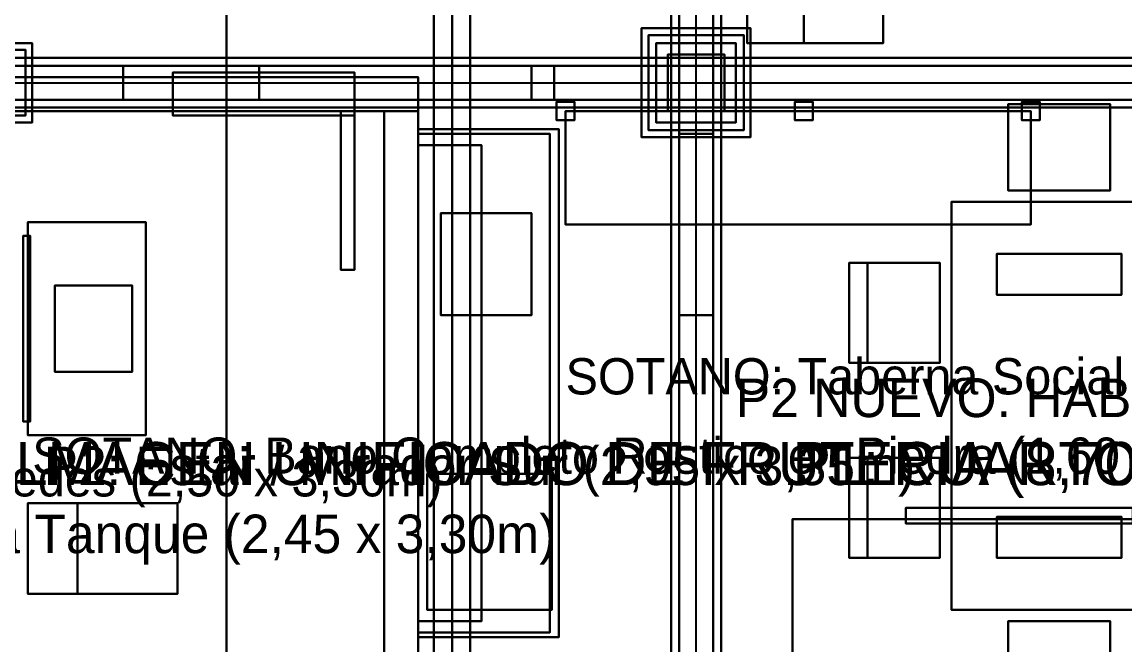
# Model space of a CAD drawing. Header units: metres. Extents: x -0.6 to 96.4, y -1.3 to 40.2.
# Drawn here: x 2.955 to 7.815, y 4.095 to 6.843 of the extents above; entities that cross this region are included whole.
import ezdxf

# ---------------------------------------------------------------- set-up
doc = ezdxf.new("R2010")
doc.units = ezdxf.units.M
for name, color, linetype in [('COLUMNAS_3D', 1, 'CONTINUOUS'), ('CUBIERTA_CHALET_3D', 9, 'CONTINUOUS'), ('EJES_ESTRUCTURALES', 1, 'CONTINUOUS'), ('LOSA_PISO_3D', 8, 'CONTINUOUS'), ('MUROS_INTERIORES_3D', 7, 'CONTINUOUS'), ('P2_CARPINTERIA_RUSTICA_3D', 34, 'CONTINUOUS'), ('P2_COLUMNAS_3D', 1, 'CONTINUOUS'), ('P2_LOSA_PISO_3D', 8, 'CONTINUOUS'), ('P2_MUROS_MADERA_INT_3D', 6, 'CONTINUOUS'), ('P2_ROTULOS', 6, 'CONTINUOUS'), ('P2_TIMBER_FRAME_3D', 34, 'CONTINUOUS'), ('PB_MOBILIARIO_OFICINA_3D', 34, 'CONTINUOUS'), ('ROTULOS_TEXTO', 2, 'CONTINUOUS'), ('SOTANO_COLUMNAS_3D', 1, 'CONTINUOUS'), ('SOTANO_LOSA_3D', 8, 'CONTINUOUS'), ('SOTANO_MOBILIARIO_3D', 30, 'CONTINUOUS'), ('SOTANO_MUROS_INT_3D', 4, 'CONTINUOUS'), ('SOTANO_PIEDRA_MADERA_3D', 34, 'CONTINUOUS'), ('SOTANO_ROTULOS', 4, 'CONTINUOUS')]:
    doc.layers.add(name, color=color, linetype=linetype)

msp = doc.modelspace()

# ---------------------------------------------------------------- linework, layer by layer
at = {"layer": 'COLUMNAS_3D', "color": 1}
for points in [[(5.8, 6.45), (6.05, 6.45), (6.05, 6.7), (5.8, 6.7)], [(5.8, 6.45, 2.85), (6.05, 6.45, 2.85), (6.05, 6.7, 2.85), (5.8, 6.7, 2.85)], [(5.8, 6.7), (6.05, 6.7), (6.05, 6.7, 2.85), (5.8, 6.7, 2.85)], [(5.8, 6.45), (5.8, 6.7), (5.8, 6.7, 2.85), (5.8, 6.45, 2.85)], [(6.05, 6.45), (6.05, 6.7), (6.05, 6.7, 2.85), (6.05, 6.45, 2.85)], [(5.8, 6.45), (6.05, 6.45), (6.05, 6.45, 2.85), (5.8, 6.45, 2.85)]]:
    msp.add_3dface(points, dxfattribs=at)
at = {"layer": 'CUBIERTA_CHALET_3D', "color": 9}
for points in [[(4.85, 2, 8.6994), (10.1, 2, 5.4189), (10.1, 24.71, 5.4189), (4.85, 24.71, 8.6994)], [(4.85, 2, 8.8794), (10.1, 2, 5.5989), (10.1, 24.71, 5.5989), (4.85, 24.71, 8.8794)], [(4.85, 2, 8.6994), (4.85, 24.71, 8.6994), (4.85, 24.71, 8.8794), (4.85, 2, 8.8794)], [(0.4, 2, 7.56), (3.8562, 2, 8.0784), (3.8562, 7.45, 8.0784), (0.4, 7.45, 7.56)], [(0.4, 2, 7.72), (3.8562, 2, 8.2384), (3.8562, 7.45, 8.2384), (0.4, 7.45, 7.72)], [(3.8562, 2, 8.0784), (3.8562, 7.45, 8.0784), (3.8562, 7.45, 8.2384), (3.8562, 2, 8.2384)], [(3.8562, 2, 8.0784), (4.85, 2, 8.6994), (4.85, 7.45, 8.6994), (3.8562, 7.45, 8.0784)], [(3.8562, 2, 8.2584), (4.85, 2, 8.8794), (4.85, 7.45, 8.8794), (3.8562, 7.45, 8.2584)], [(3.8562, 2, 8.0784), (3.8562, 7.45, 8.0784), (3.8562, 7.45, 8.2584), (3.8562, 2, 8.2584)], [(4.85, 2, 8.6994), (4.85, 7.45, 8.6994), (4.85, 7.45, 8.8794), (4.85, 2, 8.8794)]]:
    msp.add_3dface(points, dxfattribs=at)
at = {"layer": 'EJES_ESTRUCTURALES', "color": 1}
for p, q in [((5.925, 1.8), (5.925, 25.51)), ((-0.6, 6.575), (10.4, 6.575))]:
    msp.add_line(p, q, dxfattribs=at)
at = {"layer": 'LOSA_PISO_3D', "color": 8}
for points in [[(0.15, 3, -0.15), (9.15, 3, -0.15), (9.15, 7.4, -0.15), (0.15, 7.4, -0.15)], [(0.15, 3), (9.15, 3), (9.15, 7.4), (0.15, 7.4)]]:
    msp.add_3dface(points, dxfattribs=at)
at = {"layer": 'MUROS_INTERIORES_3D', "color": 7}
for points in [[(5.85, 6.65), (6, 6.65), (6, 6.95), (5.85, 6.95)], [(5.85, 6.65, 2.85), (6, 6.65, 2.85), (6, 6.95, 2.85), (5.85, 6.95, 2.85)], [(5.85, 6.65), (5.85, 6.95), (5.85, 6.95, 2.85), (5.85, 6.65, 2.85)], [(6, 6.65), (6, 6.95), (6, 6.95, 2.85), (6, 6.65, 2.85)], [(2.9, 6.5), (4, 6.5), (4, 6.65), (2.9, 6.65)], [(2.9, 6.5, 2.85), (4, 6.5, 2.85), (4, 6.65, 2.85), (2.9, 6.65, 2.85)], [(2.9, 6.65), (4, 6.65), (4, 6.65, 2.85), (2.9, 6.65, 2.85)], [(4, 6.5), (4, 6.65), (4, 6.65, 2.85), (4, 6.5, 2.85)], [(4, 6.5, 2.1), (5.2, 6.5, 2.1), (5.2, 6.65, 2.1), (4, 6.65, 2.1)], [(4, 6.5, 2.85), (5.2, 6.5, 2.85), (5.2, 6.65, 2.85), (4, 6.65, 2.85)], [(4, 6.65, 2.1), (5.2, 6.65, 2.1), (5.2, 6.65, 2.85), (4, 6.65, 2.85)], [(4, 6.5, 2.1), (4, 6.65, 2.1), (4, 6.65, 2.85), (4, 6.5, 2.85)], [(5.2, 6.5, 2.1), (5.2, 6.65, 2.1), (5.2, 6.65, 2.85), (5.2, 6.5, 2.85)], [(5.2, 6.5), (9, 6.5), (9, 6.65), (5.2, 6.65)], [(5.2, 6.5, 2.85), (9, 6.5, 2.85), (9, 6.65, 2.85), (5.2, 6.65, 2.85)], [(5.2, 6.65), (9, 6.65), (9, 6.65, 2.85), (5.2, 6.65, 2.85)], [(5.2, 6.5), (5.2, 6.65), (5.2, 6.65, 2.85), (5.2, 6.5, 2.85)], [(5.85, 6.65), (6, 6.65), (6, 6.65, 2.85), (5.85, 6.65, 2.85)], [(2.9, 6.5), (4, 6.5), (4, 6.5, 2.85), (2.9, 6.5, 2.85)], [(4, 6.5, 2.1), (5.2, 6.5, 2.1), (5.2, 6.5, 2.85), (4, 6.5, 2.85)], [(5.2, 6.5), (9, 6.5), (9, 6.5, 2.85), (5.2, 6.5, 2.85)]]:
    msp.add_3dface(points, dxfattribs=at)
at = {"layer": 'P2_CARPINTERIA_RUSTICA_3D', "color": 34}
for points in [[(3.62, 6.43, -0.5), (4.42, 6.43, -0.5), (4.42, 6.62, -0.5), (3.62, 6.62, -0.5)], [(3.62, 6.43, -0.44), (4.42, 6.43, -0.44), (4.42, 6.62, -0.44), (3.62, 6.62, -0.44)], [(3.62, 6.62, -0.5), (4.42, 6.62, -0.5), (4.42, 6.62, -0.44), (3.62, 6.62, -0.44)], [(3.62, 6.43, -0.5), (3.62, 6.62, -0.5), (3.62, 6.62, -0.44), (3.62, 6.43, -0.44)], [(4.42, 6.43, -0.5), (4.42, 6.62, -0.5), (4.42, 6.62, -0.44), (4.42, 6.43, -0.44)], [(3.62, 6.43, -0.5), (4.42, 6.43, -0.5), (4.42, 6.43, -0.44), (3.62, 6.43, -0.44)], [(4.36, 5.75, -2.55), (4.42, 5.75, -2.55), (4.42, 6.45, -2.55), (4.36, 6.45, -2.55)], [(4.36, 5.75, -0.5), (4.42, 5.75, -0.5), (4.42, 6.45, -0.5), (4.36, 6.45, -0.5)], [(4.36, 6.45, -2.55), (4.42, 6.45, -2.55), (4.42, 6.45, -0.5), (4.36, 6.45, -0.5)], [(4.36, 5.75, -2.55), (4.36, 6.45, -2.55), (4.36, 6.45, -0.5), (4.36, 5.75, -0.5)], [(4.42, 5.75, -2.55), (4.42, 6.45, -2.55), (4.42, 6.45, -0.5), (4.42, 5.75, -0.5)], [(4.36, 5.75, -2.55), (4.42, 5.75, -2.55), (4.42, 5.75, -0.5), (4.36, 5.75, -0.5)]]:
    msp.add_3dface(points, dxfattribs=at)
at = {"layer": 'P2_COLUMNAS_3D', "color": 1}
for points in [[(5.8, 6.45, 3), (6.05, 6.45, 3), (6.05, 6.7, 3), (5.8, 6.7, 3)], [(5.8, 6.45, 5.85), (6.05, 6.45, 5.85), (6.05, 6.7, 5.85), (5.8, 6.7, 5.85)], [(5.8, 6.7, 3), (6.05, 6.7, 3), (6.05, 6.7, 5.85), (5.8, 6.7, 5.85)], [(5.8, 6.45, 3), (5.8, 6.7, 3), (5.8, 6.7, 5.85), (5.8, 6.45, 5.85)], [(6.05, 6.45, 3), (6.05, 6.7, 3), (6.05, 6.7, 5.85), (6.05, 6.45, 5.85)], [(5.8, 6.45, 3), (6.05, 6.45, 3), (6.05, 6.45, 5.85), (5.8, 6.45, 5.85)]]:
    msp.add_3dface(points, dxfattribs=at)
at = {"layer": 'P2_LOSA_PISO_3D', "color": 8}
for points in [[(0.15, 3, 2.85), (9.15, 3, 2.85), (9.15, 7.4, 2.85), (0.15, 7.4, 2.85)], [(0.15, 3, 3), (9.15, 3, 3), (9.15, 7.4, 3), (0.15, 7.4, 3)]]:
    msp.add_3dface(points, dxfattribs=at)
at = {"layer": 'P2_MUROS_MADERA_INT_3D', "color": 6}
for points in [[(5.85, 6.35, 3), (6, 6.35, 3), (6, 7.6, 3), (5.85, 7.6, 3)], [(5.85, 6.35, 5.85), (6, 6.35, 5.85), (6, 7.6, 5.85), (5.85, 7.6, 5.85)], [(5.85, 6.35, 3), (5.85, 7.6, 3), (5.85, 7.6, 5.85), (5.85, 6.35, 5.85)], [(6, 6.35, 3), (6, 7.6, 3), (6, 7.6, 5.85), (6, 6.35, 5.85)], [(2.9, 6.5, 3), (3.4, 6.5, 3), (3.4, 6.65, 3), (2.9, 6.65, 3)], [(2.9, 6.5, 5.85), (3.4, 6.5, 5.85), (3.4, 6.65, 5.85), (2.9, 6.65, 5.85)], [(2.9, 6.65, 3), (3.4, 6.65, 3), (3.4, 6.65, 5.85), (2.9, 6.65, 5.85)], [(3.4, 6.5, 3), (3.4, 6.65, 3), (3.4, 6.65, 5.85), (3.4, 6.5, 5.85)], [(3.4, 6.5, 5.4), (5.3, 6.5, 5.4), (5.3, 6.65, 5.4), (3.4, 6.65, 5.4)], [(3.4, 6.5, 5.85), (5.3, 6.5, 5.85), (5.3, 6.65, 5.85), (3.4, 6.65, 5.85)], [(3.4, 6.65, 5.4), (5.3, 6.65, 5.4), (5.3, 6.65, 5.85), (3.4, 6.65, 5.85)], [(3.4, 6.5, 5.4), (3.4, 6.65, 5.4), (3.4, 6.65, 5.85), (3.4, 6.5, 5.85)], [(5.3, 6.5, 5.4), (5.3, 6.65, 5.4), (5.3, 6.65, 5.85), (5.3, 6.5, 5.85)], [(5.3, 6.5, 3), (5.85, 6.5, 3), (5.85, 6.65, 3), (5.3, 6.65, 3)], [(5.3, 6.5, 5.85), (5.85, 6.5, 5.85), (5.85, 6.65, 5.85), (5.3, 6.65, 5.85)], [(5.3, 6.65, 3), (5.85, 6.65, 3), (5.85, 6.65, 5.85), (5.3, 6.65, 5.85)], [(5.3, 6.5, 3), (5.3, 6.65, 3), (5.3, 6.65, 5.85), (5.3, 6.5, 5.85)], [(5.85, 6.5, 3), (5.85, 6.65, 3), (5.85, 6.65, 5.85), (5.85, 6.5, 5.85)], [(2.9, 6.5, 3), (3.4, 6.5, 3), (3.4, 6.5, 5.85), (2.9, 6.5, 5.85)], [(3.4, 6.5, 5.4), (5.3, 6.5, 5.4), (5.3, 6.5, 5.85), (3.4, 6.5, 5.85)], [(5.3, 6.5, 3), (5.85, 6.5, 3), (5.85, 6.5, 5.85), (5.3, 6.5, 5.85)], [(5.85, 5.55, 5.1), (6, 5.55, 5.1), (6, 6.35, 5.1), (5.85, 6.35, 5.1)], [(5.85, 5.55, 5.85), (6, 5.55, 5.85), (6, 6.35, 5.85), (5.85, 6.35, 5.85)], [(5.85, 6.35, 5.1), (6, 6.35, 5.1), (6, 6.35, 5.85), (5.85, 6.35, 5.85)], [(5.85, 5.55, 5.1), (5.85, 6.35, 5.1), (5.85, 6.35, 5.85), (5.85, 5.55, 5.85)], [(5.85, 6.35, 3), (6, 6.35, 3), (6, 6.35, 5.85), (5.85, 6.35, 5.85)], [(6, 5.55, 5.1), (6, 6.35, 5.1), (6, 6.35, 5.85), (6, 5.55, 5.85)], [(5.85, 3.15, 3), (6, 3.15, 3), (6, 5.55, 3), (5.85, 5.55, 3)], [(5.85, 3.15, 5.85), (6, 3.15, 5.85), (6, 5.55, 5.85), (5.85, 5.55, 5.85)], [(5.85, 5.55, 3), (6, 5.55, 3), (6, 5.55, 5.85), (5.85, 5.55, 5.85)], [(5.85, 3.15, 3), (5.85, 5.55, 3), (5.85, 5.55, 5.85), (5.85, 3.15, 5.85)], [(5.85, 5.55, 5.1), (6, 5.55, 5.1), (6, 5.55, 5.85), (5.85, 5.55, 5.85)], [(6, 3.15, 3), (6, 5.55, 3), (6, 5.55, 5.85), (6, 3.15, 5.85)]]:
    msp.add_3dface(points, dxfattribs=at)
at = {"layer": 'P2_TIMBER_FRAME_3D', "color": 34}
for points in [[(4.77, 2, 8.4794), (4.93, 2, 8.4794), (4.93, 24.71, 8.4794), (4.77, 24.71, 8.4794)], [(4.77, 2, 8.6994), (4.93, 2, 8.6994), (4.93, 24.71, 8.6994), (4.77, 24.71, 8.6994)], [(4.77, 2, 8.4794), (4.77, 24.71, 8.4794), (4.77, 24.71, 8.6994), (4.77, 2, 8.6994)], [(4.93, 2, 8.4794), (4.93, 24.71, 8.4794), (4.93, 24.71, 8.6994), (4.93, 2, 8.6994)], [(2.68, 6.43, 3), (2.97, 6.43, 3), (2.97, 6.72, 3), (2.68, 6.72, 3)], [(2.68, 6.43, 5.5), (2.97, 6.43, 5.5), (2.97, 6.72, 5.5), (2.68, 6.72, 5.5)], [(2.68, 6.72, 3), (2.97, 6.72, 3), (2.97, 6.72, 5.5), (2.68, 6.72, 5.5)], [(2.97, 6.43, 3), (2.97, 6.72, 3), (2.97, 6.72, 5.5), (2.97, 6.43, 5.5)], [(2.68, 6.43, 3), (2.97, 6.43, 3), (2.97, 6.43, 5.5), (2.68, 6.43, 5.5)]]:
    msp.add_3dface(points, dxfattribs=at)
at = {"layer": 'PB_MOBILIARIO_OFICINA_3D', "color": 7}
for points in [[(6.15, 6.75), (6.75, 6.75), (6.75, 7.35), (6.15, 7.35)], [(6.15, 6.75, 0.42), (6.75, 6.75, 0.42), (6.75, 7.35, 0.42), (6.15, 7.35, 0.42)], [(6.15, 6.75), (6.15, 7.35), (6.15, 7.35, 0.42), (6.15, 6.75, 0.42)], [(6.15, 6.75, 0.42), (6.4, 6.75, 0.42), (6.4, 7.35, 0.42), (6.15, 7.35, 0.42)], [(6.15, 6.75, 0.8), (6.4, 6.75, 0.8), (6.4, 7.35, 0.8), (6.15, 7.35, 0.8)], [(6.15, 6.75, 0.42), (6.15, 7.35, 0.42), (6.15, 7.35, 0.8), (6.15, 6.75, 0.8)], [(6.4, 6.75, 0.42), (6.4, 7.35, 0.42), (6.4, 7.35, 0.8), (6.4, 6.75, 0.8)], [(6.75, 6.75), (6.75, 7.35), (6.75, 7.35, 0.42), (6.75, 6.75, 0.42)], [(6.15, 6.75), (6.75, 6.75), (6.75, 6.75, 0.42), (6.15, 6.75, 0.42)], [(6.15, 6.75, 0.42), (6.4, 6.75, 0.42), (6.4, 6.75, 0.8), (6.15, 6.75, 0.8)], [(6.85, 4.63, 0.05), (7.85, 4.63, 0.05), (7.85, 4.7, 0.05), (6.85, 4.7, 0.05)], [(6.85, 4.63, 2.1), (7.85, 4.63, 2.1), (7.85, 4.7, 2.1), (6.85, 4.7, 2.1)], [(6.85, 4.7, 0.05), (7.85, 4.7, 0.05), (7.85, 4.7, 2.1), (6.85, 4.7, 2.1)], [(6.85, 4.63, 0.05), (6.85, 4.7, 0.05), (6.85, 4.7, 2.1), (6.85, 4.63, 2.1)], [(6.85, 4.63, 0.05), (7.85, 4.63, 0.05), (7.85, 4.63, 2.1), (6.85, 4.63, 2.1)]]:
    msp.add_3dface(points, dxfattribs=at)
at = {"layer": 'PB_MOBILIARIO_OFICINA_3D', "color": 8}
for points in [[(5.31, 6.41), (5.39, 6.41), (5.39, 6.49), (5.31, 6.49)], [(5.31, 6.41, 2.35), (5.39, 6.41, 2.35), (5.39, 6.49, 2.35), (5.31, 6.49, 2.35)], [(5.31, 6.49), (5.39, 6.49), (5.39, 6.49, 2.35), (5.31, 6.49, 2.35)], [(5.31, 6.41), (5.31, 6.49), (5.31, 6.49, 2.35), (5.31, 6.41, 2.35)], [(5.39, 6.41), (5.39, 6.49), (5.39, 6.49, 2.35), (5.39, 6.41, 2.35)], [(6.36, 6.41), (6.44, 6.41), (6.44, 6.49), (6.36, 6.49)], [(6.36, 6.41, 2.35), (6.44, 6.41, 2.35), (6.44, 6.49, 2.35), (6.36, 6.49, 2.35)], [(6.36, 6.49), (6.44, 6.49), (6.44, 6.49, 2.35), (6.36, 6.49, 2.35)], [(6.36, 6.41), (6.36, 6.49), (6.36, 6.49, 2.35), (6.36, 6.41, 2.35)], [(6.44, 6.41), (6.44, 6.49), (6.44, 6.49, 2.35), (6.44, 6.41, 2.35)], [(7.36, 6.41), (7.44, 6.41), (7.44, 6.49), (7.36, 6.49)], [(7.36, 6.41, 2.35), (7.44, 6.41, 2.35), (7.44, 6.49, 2.35), (7.36, 6.49, 2.35)], [(7.36, 6.49), (7.44, 6.49), (7.44, 6.49, 2.35), (7.36, 6.49, 2.35)], [(7.36, 6.41), (7.36, 6.49), (7.36, 6.49, 2.35), (7.36, 6.41, 2.35)], [(7.44, 6.41), (7.44, 6.49), (7.44, 6.49, 2.35), (7.44, 6.41, 2.35)], [(5.31, 6.41), (5.39, 6.41), (5.39, 6.41, 2.35), (5.31, 6.41, 2.35)], [(6.36, 6.41), (6.44, 6.41), (6.44, 6.41, 2.35), (6.36, 6.41, 2.35)], [(7.36, 6.41), (7.44, 6.41), (7.44, 6.41, 2.35), (7.36, 6.41, 2.35)]]:
    msp.add_3dface(points, dxfattribs=at)
at = {"layer": 'PB_MOBILIARIO_OFICINA_3D', "color": 34}
for points in [[(5.35, 5.95, 0.45), (7.4, 5.95, 0.45), (7.4, 6.45, 0.45), (5.35, 6.45, 0.45)], [(5.35, 5.95, 0.49), (7.4, 5.95, 0.49), (7.4, 6.45, 0.49), (5.35, 6.45, 0.49)], [(5.35, 6.45, 0.45), (7.4, 6.45, 0.45), (7.4, 6.45, 0.49), (5.35, 6.45, 0.49)], [(5.35, 5.95, 0.45), (5.35, 6.45, 0.45), (5.35, 6.45, 0.49), (5.35, 5.95, 0.49)], [(5.35, 5.95, 0.9), (7.4, 5.95, 0.9), (7.4, 6.45, 0.9), (5.35, 6.45, 0.9)], [(5.35, 5.95, 0.94), (7.4, 5.95, 0.94), (7.4, 6.45, 0.94), (5.35, 6.45, 0.94)], [(5.35, 6.45, 0.9), (7.4, 6.45, 0.9), (7.4, 6.45, 0.94), (5.35, 6.45, 0.94)], [(5.35, 5.95, 0.9), (5.35, 6.45, 0.9), (5.35, 6.45, 0.94), (5.35, 5.95, 0.94)], [(5.35, 5.95, 1.35), (7.4, 5.95, 1.35), (7.4, 6.45, 1.35), (5.35, 6.45, 1.35)], [(5.35, 5.95, 1.39), (7.4, 5.95, 1.39), (7.4, 6.45, 1.39), (5.35, 6.45, 1.39)], [(5.35, 6.45, 1.35), (7.4, 6.45, 1.35), (7.4, 6.45, 1.39), (5.35, 6.45, 1.39)], [(5.35, 5.95, 1.35), (5.35, 6.45, 1.35), (5.35, 6.45, 1.39), (5.35, 5.95, 1.39)], [(5.35, 5.95, 1.8), (7.4, 5.95, 1.8), (7.4, 6.45, 1.8), (5.35, 6.45, 1.8)], [(5.35, 5.95, 1.84), (7.4, 5.95, 1.84), (7.4, 6.45, 1.84), (5.35, 6.45, 1.84)], [(5.35, 6.45, 1.8), (7.4, 6.45, 1.8), (7.4, 6.45, 1.84), (5.35, 6.45, 1.84)], [(5.35, 5.95, 1.8), (5.35, 6.45, 1.8), (5.35, 6.45, 1.84), (5.35, 5.95, 1.84)], [(5.35, 5.95, 2.25), (7.4, 5.95, 2.25), (7.4, 6.45, 2.25), (5.35, 6.45, 2.25)], [(5.35, 5.95, 2.29), (7.4, 5.95, 2.29), (7.4, 6.45, 2.29), (5.35, 6.45, 2.29)], [(5.35, 6.45, 2.25), (7.4, 6.45, 2.25), (7.4, 6.45, 2.29), (5.35, 6.45, 2.29)], [(5.35, 5.95, 2.25), (5.35, 6.45, 2.25), (5.35, 6.45, 2.29), (5.35, 5.95, 2.29)], [(7.4, 5.95, 0.45), (7.4, 6.45, 0.45), (7.4, 6.45, 0.49), (7.4, 5.95, 0.49)], [(7.4, 5.95, 0.9), (7.4, 6.45, 0.9), (7.4, 6.45, 0.94), (7.4, 5.95, 0.94)], [(7.4, 5.95, 1.35), (7.4, 6.45, 1.35), (7.4, 6.45, 1.39), (7.4, 5.95, 1.39)], [(7.4, 5.95, 1.8), (7.4, 6.45, 1.8), (7.4, 6.45, 1.84), (7.4, 5.95, 1.84)], [(7.4, 5.95, 2.25), (7.4, 6.45, 2.25), (7.4, 6.45, 2.29), (7.4, 5.95, 2.29)], [(5.35, 5.95, 0.45), (7.4, 5.95, 0.45), (7.4, 5.95, 0.49), (5.35, 5.95, 0.49)], [(5.35, 5.95, 0.9), (7.4, 5.95, 0.9), (7.4, 5.95, 0.94), (5.35, 5.95, 0.94)], [(5.35, 5.95, 1.35), (7.4, 5.95, 1.35), (7.4, 5.95, 1.39), (5.35, 5.95, 1.39)], [(5.35, 5.95, 1.8), (7.4, 5.95, 1.8), (7.4, 5.95, 1.84), (5.35, 5.95, 1.84)], [(5.35, 5.95, 2.25), (7.4, 5.95, 2.25), (7.4, 5.95, 2.29), (5.35, 5.95, 2.29)]]:
    msp.add_3dface(points, dxfattribs=at)
at = {"layer": 'PB_MOBILIARIO_OFICINA_3D', "color": 5}
for points in [[(6.35, 3.2), (8.92, 3.2), (8.92, 4.65), (6.35, 4.65)], [(6.35, 3.2, 2.4), (8.92, 3.2, 2.4), (8.92, 4.65, 2.4), (6.35, 4.65, 2.4)], [(6.35, 4.65), (8.92, 4.65), (8.92, 4.65, 2.4), (6.35, 4.65, 2.4)], [(6.35, 3.2), (6.35, 4.65), (6.35, 4.65, 2.4), (6.35, 3.2, 2.4)]]:
    msp.add_3dface(points, dxfattribs=at)
at = {"layer": 'SOTANO_COLUMNAS_3D', "color": 1}
for points in [[(2.65, 6.4, -2.55), (3, 6.4, -2.55), (3, 6.75, -2.55), (2.65, 6.75, -2.55)], [(2.65, 6.4, -0.15), (3, 6.4, -0.15), (3, 6.75, -0.15), (2.65, 6.75, -0.15)], [(2.65, 6.75, -2.55), (3, 6.75, -2.55), (3, 6.75, -0.15), (2.65, 6.75, -0.15)], [(3, 6.4, -2.55), (3, 6.75, -2.55), (3, 6.75, -0.15), (3, 6.4, -0.15)], [(5.75, 6.4, -2.55), (6.1, 6.4, -2.55), (6.1, 6.75, -2.55), (5.75, 6.75, -2.55)], [(5.75, 6.4, -0.15), (6.1, 6.4, -0.15), (6.1, 6.75, -0.15), (5.75, 6.75, -0.15)], [(5.75, 6.75, -2.55), (6.1, 6.75, -2.55), (6.1, 6.75, -0.15), (5.75, 6.75, -0.15)], [(5.75, 6.4, -2.55), (5.75, 6.75, -2.55), (5.75, 6.75, -0.15), (5.75, 6.4, -0.15)], [(6.1, 6.4, -2.55), (6.1, 6.75, -2.55), (6.1, 6.75, -0.15), (6.1, 6.4, -0.15)], [(2.65, 6.4, -2.55), (3, 6.4, -2.55), (3, 6.4, -0.15), (2.65, 6.4, -0.15)], [(5.75, 6.4, -2.55), (6.1, 6.4, -2.55), (6.1, 6.4, -0.15), (5.75, 6.4, -0.15)]]:
    msp.add_3dface(points, dxfattribs=at)
at = {"layer": 'SOTANO_LOSA_3D', "color": 8}
for points in [[(0.15, 3, -2.7), (9.15, 3, -2.7), (9.15, 11.3, -2.7), (0.15, 11.3, -2.7)], [(0.15, 3, -2.55), (9.15, 3, -2.55), (9.15, 11.3, -2.55), (0.15, 11.3, -2.55)]]:
    msp.add_3dface(points, dxfattribs=at)
at = {"layer": 'SOTANO_MOBILIARIO_3D', "color": 30}
for points in [[(7.3, 6.1, -2.55), (7.75, 6.1, -2.55), (7.75, 6.48, -2.55), (7.3, 6.48, -2.55)], [(7.3, 6.1, -2.09), (7.75, 6.1, -2.09), (7.75, 6.48, -2.09), (7.3, 6.48, -2.09)], [(7.3, 6.48, -2.55), (7.75, 6.48, -2.55), (7.75, 6.48, -2.09), (7.3, 6.48, -2.09)], [(7.3, 6.1, -2.55), (7.3, 6.48, -2.55), (7.3, 6.48, -2.09), (7.3, 6.1, -2.09)], [(7.75, 6.1, -2.55), (7.75, 6.48, -2.55), (7.75, 6.48, -2.09), (7.75, 6.1, -2.09)], [(7.3, 6.1, -2.55), (7.75, 6.1, -2.55), (7.75, 6.1, -2.09), (7.3, 6.1, -2.09)], [(6.6, 5.34, -2.55), (7, 5.34, -2.55), (7, 5.78, -2.55), (6.6, 5.78, -2.55)], [(6.6, 5.34, -2.09), (7, 5.34, -2.09), (7, 5.78, -2.09), (6.6, 5.78, -2.09)], [(6.6, 5.78, -2.55), (7, 5.78, -2.55), (7, 5.78, -2.09), (6.6, 5.78, -2.09)], [(6.6, 5.34, -2.55), (6.6, 5.78, -2.55), (6.6, 5.78, -2.09), (6.6, 5.34, -2.09)], [(6.6, 5.34, -2.09), (6.68, 5.34, -2.09), (6.68, 5.78, -2.09), (6.6, 5.78, -2.09)], [(6.6, 5.34, -1.67), (6.68, 5.34, -1.67), (6.68, 5.78, -1.67), (6.6, 5.78, -1.67)], [(6.6, 5.78, -2.09), (6.68, 5.78, -2.09), (6.68, 5.78, -1.67), (6.6, 5.78, -1.67)], [(6.6, 5.34, -2.09), (6.6, 5.78, -2.09), (6.6, 5.78, -1.67), (6.6, 5.34, -1.67)], [(6.68, 5.34, -2.09), (6.68, 5.78, -2.09), (6.68, 5.78, -1.67), (6.68, 5.34, -1.67)], [(7, 5.34, -2.55), (7, 5.78, -2.55), (7, 5.78, -2.09), (7, 5.34, -2.09)], [(6.6, 5.34, -2.55), (7, 5.34, -2.55), (7, 5.34, -2.09), (6.6, 5.34, -2.09)], [(6.6, 5.34, -2.09), (6.68, 5.34, -2.09), (6.68, 5.34, -1.67), (6.6, 5.34, -1.67)], [(6.6, 4.48, -2.55), (7, 4.48, -2.55), (7, 4.92, -2.55), (6.6, 4.92, -2.55)], [(6.6, 4.48, -2.09), (7, 4.48, -2.09), (7, 4.92, -2.09), (6.6, 4.92, -2.09)], [(6.6, 4.92, -2.55), (7, 4.92, -2.55), (7, 4.92, -2.09), (6.6, 4.92, -2.09)], [(6.6, 4.48, -2.55), (6.6, 4.92, -2.55), (6.6, 4.92, -2.09), (6.6, 4.48, -2.09)], [(6.6, 4.48, -2.09), (6.68, 4.48, -2.09), (6.68, 4.92, -2.09), (6.6, 4.92, -2.09)], [(6.6, 4.48, -1.67), (6.68, 4.48, -1.67), (6.68, 4.92, -1.67), (6.6, 4.92, -1.67)], [(6.6, 4.92, -2.09), (6.68, 4.92, -2.09), (6.68, 4.92, -1.67), (6.6, 4.92, -1.67)], [(6.6, 4.48, -2.09), (6.6, 4.92, -2.09), (6.6, 4.92, -1.67), (6.6, 4.48, -1.67)], [(6.68, 4.48, -2.09), (6.68, 4.92, -2.09), (6.68, 4.92, -1.67), (6.68, 4.48, -1.67)], [(7, 4.48, -2.55), (7, 4.92, -2.55), (7, 4.92, -2.09), (7, 4.48, -2.09)], [(6.6, 4.48, -2.55), (7, 4.48, -2.55), (7, 4.48, -2.09), (6.6, 4.48, -2.09)], [(6.6, 4.48, -2.09), (6.68, 4.48, -2.09), (6.68, 4.48, -1.67), (6.6, 4.48, -1.67)], [(7.3, 3.8, -2.55), (7.75, 3.8, -2.55), (7.75, 4.2, -2.55), (7.3, 4.2, -2.55)], [(7.3, 3.8, -2.09), (7.75, 3.8, -2.09), (7.75, 4.2, -2.09), (7.3, 4.2, -2.09)], [(7.3, 4.2, -2.55), (7.75, 4.2, -2.55), (7.75, 4.2, -2.09), (7.3, 4.2, -2.09)], [(7.3, 3.8, -2.55), (7.3, 4.2, -2.55), (7.3, 4.2, -2.09), (7.3, 3.8, -2.09)], [(7.75, 3.8, -2.55), (7.75, 4.2, -2.55), (7.75, 4.2, -2.09), (7.75, 3.8, -2.09)]]:
    msp.add_3dface(points, dxfattribs=at)
at = {"layer": 'SOTANO_MOBILIARIO_3D', "color": 8}
for points in [[(4.7, 4.13, -1.67), (5.32, 4.13, -1.67), (5.32, 6.37, -1.67), (4.7, 6.37, -1.67)], [(4.7, 4.13, -1.61), (5.32, 4.13, -1.61), (5.32, 6.37, -1.61), (4.7, 6.37, -1.61)], [(4.7, 6.37, -1.67), (5.32, 6.37, -1.67), (5.32, 6.37, -1.61), (4.7, 6.37, -1.61)], [(4.7, 4.13, -1.67), (4.7, 6.37, -1.67), (4.7, 6.37, -1.61), (4.7, 4.13, -1.61)], [(5.32, 4.13, -1.67), (5.32, 6.37, -1.67), (5.32, 6.37, -1.61), (5.32, 4.13, -1.61)], [(2.96, 5.08, -1.5), (2.99, 5.08, -1.5), (2.99, 5.9, -1.5), (2.96, 5.9, -1.5)], [(2.96, 5.08, -0.6), (2.99, 5.08, -0.6), (2.99, 5.9, -0.6), (2.96, 5.9, -0.6)], [(2.96, 5.9, -1.5), (2.99, 5.9, -1.5), (2.99, 5.9, -0.6), (2.96, 5.9, -0.6)], [(2.96, 5.08, -1.5), (2.96, 5.9, -1.5), (2.96, 5.9, -0.6), (2.96, 5.08, -0.6)], [(2.99, 5.08, -1.5), (2.99, 5.9, -1.5), (2.99, 5.9, -0.6), (2.99, 5.08, -0.6)], [(3.1, 5.3, -1.73), (3.44, 5.3, -1.73), (3.44, 5.68, -1.73), (3.1, 5.68, -1.73)], [(3.1, 5.3, -1.58), (3.44, 5.3, -1.58), (3.44, 5.68, -1.58), (3.1, 5.68, -1.58)], [(3.1, 5.68, -1.73), (3.44, 5.68, -1.73), (3.44, 5.68, -1.58), (3.1, 5.68, -1.58)], [(3.1, 5.3, -1.73), (3.1, 5.68, -1.73), (3.1, 5.68, -1.58), (3.1, 5.3, -1.58)], [(3.44, 5.3, -1.73), (3.44, 5.68, -1.73), (3.44, 5.68, -1.58), (3.44, 5.3, -1.58)], [(3.1, 5.3, -1.73), (3.44, 5.3, -1.73), (3.44, 5.3, -1.58), (3.1, 5.3, -1.58)], [(2.96, 5.08, -1.5), (2.99, 5.08, -1.5), (2.99, 5.08, -0.6), (2.96, 5.08, -0.6)], [(4.7, 4.13, -1.67), (5.32, 4.13, -1.67), (5.32, 4.13, -1.61), (4.7, 4.13, -1.61)]]:
    msp.add_3dface(points, dxfattribs=at)
at = {"layer": 'SOTANO_MOBILIARIO_3D', "color": 34}
for points in [[(4.7, 4.15, -2.55), (5.28, 4.15, -2.55), (5.28, 6.35, -2.55), (4.7, 6.35, -2.55)], [(4.7, 4.15, -1.67), (5.28, 4.15, -1.67), (5.28, 6.35, -1.67), (4.7, 6.35, -1.67)], [(4.7, 6.35, -2.55), (5.28, 6.35, -2.55), (5.28, 6.35, -1.67), (4.7, 6.35, -1.67)], [(4.7, 4.15, -2.55), (4.7, 6.35, -2.55), (4.7, 6.35, -1.67), (4.7, 4.15, -1.67)], [(5.28, 4.15, -2.55), (5.28, 6.35, -2.55), (5.28, 6.35, -1.67), (5.28, 4.15, -1.67)], [(4.7, 4.2, -1.1), (4.98, 4.2, -1.1), (4.98, 6.3, -1.1), (4.7, 6.3, -1.1)], [(4.7, 4.2, -1.05), (4.98, 4.2, -1.05), (4.98, 6.3, -1.05), (4.7, 6.3, -1.05)], [(4.7, 6.3, -1.1), (4.98, 6.3, -1.1), (4.98, 6.3, -1.05), (4.7, 6.3, -1.05)], [(4.7, 4.2, -1.1), (4.7, 6.3, -1.1), (4.7, 6.3, -1.05), (4.7, 4.2, -1.05)], [(4.7, 4.2, -0.7), (4.98, 4.2, -0.7), (4.98, 6.3, -0.7), (4.7, 6.3, -0.7)], [(4.7, 4.2, -0.65), (4.98, 4.2, -0.65), (4.98, 6.3, -0.65), (4.7, 6.3, -0.65)], [(4.7, 6.3, -0.7), (4.98, 6.3, -0.7), (4.98, 6.3, -0.65), (4.7, 6.3, -0.65)], [(4.7, 4.2, -0.7), (4.7, 6.3, -0.7), (4.7, 6.3, -0.65), (4.7, 4.2, -0.65)], [(4.98, 4.2, -1.1), (4.98, 6.3, -1.1), (4.98, 6.3, -1.05), (4.98, 4.2, -1.05)], [(4.98, 4.2, -0.7), (4.98, 6.3, -0.7), (4.98, 6.3, -0.65), (4.98, 4.2, -0.65)], [(7.05, 4.25, -1.85), (8, 4.25, -1.85), (8, 6.05, -1.85), (7.05, 6.05, -1.85)], [(7.05, 4.25, -1.78), (8, 4.25, -1.78), (8, 6.05, -1.78), (7.05, 6.05, -1.78)], [(7.05, 6.05, -1.85), (8, 6.05, -1.85), (8, 6.05, -1.78), (7.05, 6.05, -1.78)], [(7.05, 4.25, -1.85), (7.05, 6.05, -1.85), (7.05, 6.05, -1.78), (7.05, 4.25, -1.78)], [(2.98, 5.02, -2.07), (3.5, 5.02, -2.07), (3.5, 5.96, -2.07), (2.98, 5.96, -2.07)], [(2.98, 5.02, -1.73), (3.5, 5.02, -1.73), (3.5, 5.96, -1.73), (2.98, 5.96, -1.73)], [(2.98, 5.96, -2.07), (3.5, 5.96, -2.07), (3.5, 5.96, -1.73), (2.98, 5.96, -1.73)], [(2.98, 5.02, -2.07), (2.98, 5.96, -2.07), (2.98, 5.96, -1.73), (2.98, 5.02, -1.73)], [(3.5, 5.02, -2.07), (3.5, 5.96, -2.07), (3.5, 5.96, -1.73), (3.5, 5.02, -1.73)], [(7.25, 5.64, -2.55), (7.8, 5.64, -2.55), (7.8, 5.82, -2.55), (7.25, 5.82, -2.55)], [(7.25, 5.64, -1.85), (7.8, 5.64, -1.85), (7.8, 5.82, -1.85), (7.25, 5.82, -1.85)], [(7.25, 5.82, -2.55), (7.8, 5.82, -2.55), (7.8, 5.82, -1.85), (7.25, 5.82, -1.85)], [(7.25, 5.64, -2.55), (7.25, 5.82, -2.55), (7.25, 5.82, -1.85), (7.25, 5.64, -1.85)], [(7.8, 5.64, -2.55), (7.8, 5.82, -2.55), (7.8, 5.82, -1.85), (7.8, 5.64, -1.85)], [(7.25, 5.64, -2.55), (7.8, 5.64, -2.55), (7.8, 5.64, -1.85), (7.25, 5.64, -1.85)], [(2.98, 5.02, -2.07), (3.5, 5.02, -2.07), (3.5, 5.02, -1.73), (2.98, 5.02, -1.73)], [(7.25, 4.48, -2.55), (7.8, 4.48, -2.55), (7.8, 4.66, -2.55), (7.25, 4.66, -2.55)], [(7.25, 4.48, -1.85), (7.8, 4.48, -1.85), (7.8, 4.66, -1.85), (7.25, 4.66, -1.85)], [(7.25, 4.66, -2.55), (7.8, 4.66, -2.55), (7.8, 4.66, -1.85), (7.25, 4.66, -1.85)], [(7.25, 4.48, -2.55), (7.25, 4.66, -2.55), (7.25, 4.66, -1.85), (7.25, 4.48, -1.85)], [(7.8, 4.48, -2.55), (7.8, 4.66, -2.55), (7.8, 4.66, -1.85), (7.8, 4.48, -1.85)], [(7.25, 4.48, -2.55), (7.8, 4.48, -2.55), (7.8, 4.48, -1.85), (7.25, 4.48, -1.85)], [(7.05, 4.25, -1.85), (8, 4.25, -1.85), (8, 4.25, -1.78), (7.05, 4.25, -1.78)], [(4.7, 4.2, -1.1), (4.98, 4.2, -1.1), (4.98, 4.2, -1.05), (4.7, 4.2, -1.05)], [(4.7, 4.2, -0.7), (4.98, 4.2, -0.7), (4.98, 4.2, -0.65), (4.7, 4.2, -0.65)], [(4.7, 4.15, -2.55), (5.28, 4.15, -2.55), (5.28, 4.15, -1.67), (4.7, 4.15, -1.67)]]:
    msp.add_3dface(points, dxfattribs=at)
at = {"layer": 'SOTANO_MOBILIARIO_3D', "color": 7}
for points in [[(4.8, 5.55, -1.66), (5.2, 5.55, -1.66), (5.2, 6, -1.66), (4.8, 6, -1.66)], [(4.8, 5.55, -1.6), (5.2, 5.55, -1.6), (5.2, 6, -1.6), (4.8, 6, -1.6)], [(4.8, 6, -1.66), (5.2, 6, -1.66), (5.2, 6, -1.6), (4.8, 6, -1.6)], [(4.8, 5.55, -1.66), (4.8, 6, -1.66), (4.8, 6, -1.6), (4.8, 5.55, -1.6)], [(5.2, 5.55, -1.66), (5.2, 6, -1.66), (5.2, 6, -1.6), (5.2, 5.55, -1.6)], [(4.8, 5.55, -1.66), (5.2, 5.55, -1.66), (5.2, 5.55, -1.6), (4.8, 5.55, -1.6)], [(2.98, 4.32, -2.55), (3.64, 4.32, -2.55), (3.64, 4.72, -2.55), (2.98, 4.72, -2.55)], [(2.98, 4.32, -2.13), (3.64, 4.32, -2.13), (3.64, 4.72, -2.13), (2.98, 4.72, -2.13)], [(2.98, 4.72, -2.55), (3.64, 4.72, -2.55), (3.64, 4.72, -2.13), (2.98, 4.72, -2.13)], [(2.98, 4.32, -2.55), (2.98, 4.72, -2.55), (2.98, 4.72, -2.13), (2.98, 4.32, -2.13)], [(2.98, 4.32, -2.13), (3.2, 4.32, -2.13), (3.2, 4.72, -2.13), (2.98, 4.72, -2.13)], [(2.98, 4.32, -1.75), (3.2, 4.32, -1.75), (3.2, 4.72, -1.75), (2.98, 4.72, -1.75)], [(2.98, 4.72, -2.13), (3.2, 4.72, -2.13), (3.2, 4.72, -1.75), (2.98, 4.72, -1.75)], [(2.98, 4.32, -2.13), (2.98, 4.72, -2.13), (2.98, 4.72, -1.75), (2.98, 4.32, -1.75)], [(3.2, 4.32, -2.13), (3.2, 4.72, -2.13), (3.2, 4.72, -1.75), (3.2, 4.32, -1.75)], [(3.64, 4.32, -2.55), (3.64, 4.72, -2.55), (3.64, 4.72, -2.13), (3.64, 4.32, -2.13)], [(2.98, 4.32, -2.55), (3.64, 4.32, -2.55), (3.64, 4.32, -2.13), (2.98, 4.32, -2.13)], [(2.98, 4.32, -2.13), (3.2, 4.32, -2.13), (3.2, 4.32, -1.75), (2.98, 4.32, -1.75)]]:
    msp.add_3dface(points, dxfattribs=at)
at = {"layer": 'SOTANO_MOBILIARIO_3D', "color": 5}
for points in [[(4.74, 4.25, -2.5), (5.29, 4.25, -2.5), (5.29, 4.85, -2.5), (4.74, 4.85, -2.5)], [(4.74, 4.25, -1.69), (5.29, 4.25, -1.69), (5.29, 4.85, -1.69), (4.74, 4.85, -1.69)], [(4.74, 4.85, -2.5), (5.29, 4.85, -2.5), (5.29, 4.85, -1.69), (4.74, 4.85, -1.69)], [(4.74, 4.25, -2.5), (4.74, 4.85, -2.5), (4.74, 4.85, -1.69), (4.74, 4.25, -1.69)], [(5.29, 4.25, -2.5), (5.29, 4.85, -2.5), (5.29, 4.85, -1.69), (5.29, 4.25, -1.69)], [(4.74, 4.25, -2.5), (5.29, 4.25, -2.5), (5.29, 4.25, -1.69), (4.74, 4.25, -1.69)]]:
    msp.add_3dface(points, dxfattribs=at)
at = {"layer": 'SOTANO_MUROS_INT_3D', "color": 4}
for points in [[(2.58, 6.45, -2.55), (3.62, 6.45, -2.55), (3.62, 6.6, -2.55), (2.58, 6.6, -2.55)], [(2.58, 6.45, -0.15), (3.62, 6.45, -0.15), (3.62, 6.6, -0.15), (2.58, 6.6, -0.15)], [(2.58, 6.6, -2.55), (3.62, 6.6, -2.55), (3.62, 6.6, -0.15), (2.58, 6.6, -0.15)], [(3.62, 6.45, -2.55), (3.62, 6.6, -2.55), (3.62, 6.6, -0.15), (3.62, 6.45, -0.15)], [(3.62, 6.45, -0.5), (4.42, 6.45, -0.5), (4.42, 6.6, -0.5), (3.62, 6.6, -0.5)], [(3.62, 6.45, -0.15), (4.42, 6.45, -0.15), (4.42, 6.6, -0.15), (3.62, 6.6, -0.15)], [(3.62, 6.6, -0.5), (4.42, 6.6, -0.5), (4.42, 6.6, -0.15), (3.62, 6.6, -0.15)], [(3.62, 6.45, -0.5), (3.62, 6.6, -0.5), (3.62, 6.6, -0.15), (3.62, 6.45, -0.15)], [(4.42, 6.45, -0.5), (4.42, 6.6, -0.5), (4.42, 6.6, -0.15), (4.42, 6.45, -0.15)], [(4.42, 6.45, -2.55), (4.7, 6.45, -2.55), (4.7, 6.6, -2.55), (4.42, 6.6, -2.55)], [(4.42, 6.45, -0.15), (4.7, 6.45, -0.15), (4.7, 6.6, -0.15), (4.42, 6.6, -0.15)], [(4.42, 6.6, -2.55), (4.7, 6.6, -2.55), (4.7, 6.6, -0.15), (4.42, 6.6, -0.15)], [(4.42, 6.45, -2.55), (4.42, 6.6, -2.55), (4.42, 6.6, -0.15), (4.42, 6.45, -0.15)], [(4.7, 6.45, -2.55), (4.7, 6.6, -2.55), (4.7, 6.6, -0.15), (4.7, 6.45, -0.15)], [(2.58, 6.45, -2.55), (3.62, 6.45, -2.55), (3.62, 6.45, -0.15), (2.58, 6.45, -0.15)], [(3.62, 6.45, -0.5), (4.42, 6.45, -0.5), (4.42, 6.45, -0.15), (3.62, 6.45, -0.15)], [(4.42, 6.45, -2.55), (4.7, 6.45, -2.55), (4.7, 6.45, -0.15), (4.42, 6.45, -0.15)], [(4.55, 3.15, -2.55), (4.7, 3.15, -2.55), (4.7, 6.45, -2.55), (4.55, 6.45, -2.55)], [(4.55, 3.15, -0.15), (4.7, 3.15, -0.15), (4.7, 6.45, -0.15), (4.55, 6.45, -0.15)], [(4.55, 6.45, -2.55), (4.7, 6.45, -2.55), (4.7, 6.45, -0.15), (4.55, 6.45, -0.15)], [(4.55, 3.15, -2.55), (4.55, 6.45, -2.55), (4.55, 6.45, -0.15), (4.55, 3.15, -0.15)], [(4.7, 3.15, -2.55), (4.7, 6.45, -2.55), (4.7, 6.45, -0.15), (4.7, 3.15, -0.15)]]:
    msp.add_3dface(points, dxfattribs=at)
at = {"layer": 'SOTANO_PIEDRA_MADERA_3D', "color": 34}
for points in [[(5.815, 3.15, -0.27), (6.035, 3.15, -0.27), (6.035, 11.15, -0.27), (5.815, 11.15, -0.27)], [(5.815, 3.15, -0.15), (6.035, 3.15, -0.15), (6.035, 11.15, -0.15), (5.815, 11.15, -0.15)], [(5.815, 3.15, -0.27), (5.815, 11.15, -0.27), (5.815, 11.15, -0.15), (5.815, 3.15, -0.15)], [(6.035, 3.15, -0.27), (6.035, 11.15, -0.27), (6.035, 11.15, -0.15), (6.035, 3.15, -0.15)], [(5.685, 6.335, -0.37), (6.165, 6.335, -0.37), (6.165, 6.815, -0.37), (5.685, 6.815, -0.37)], [(5.685, 6.335, -0.27), (6.165, 6.335, -0.27), (6.165, 6.815, -0.27), (5.685, 6.815, -0.27)], [(5.685, 6.815, -0.37), (6.165, 6.815, -0.37), (6.165, 6.815, -0.27), (5.685, 6.815, -0.27)], [(5.685, 6.335, -0.37), (5.685, 6.815, -0.37), (5.685, 6.815, -0.27), (5.685, 6.335, -0.27)], [(6.165, 6.335, -0.37), (6.165, 6.815, -0.37), (6.165, 6.815, -0.27), (6.165, 6.335, -0.27)], [(1.4, 6.465, -0.27), (8.95, 6.465, -0.27), (8.95, 6.685, -0.27), (1.4, 6.685, -0.27)], [(1.4, 6.465, -0.15), (8.95, 6.465, -0.15), (8.95, 6.685, -0.15), (1.4, 6.685, -0.15)], [(1.4, 6.685, -0.27), (8.95, 6.685, -0.27), (8.95, 6.685, -0.15), (1.4, 6.685, -0.15)], [(1.4, 6.465, -0.27), (8.95, 6.465, -0.27), (8.95, 6.465, -0.15), (1.4, 6.465, -0.15)], [(5.685, 6.335, -0.37), (6.165, 6.335, -0.37), (6.165, 6.335, -0.27), (5.685, 6.335, -0.27)]]:
    msp.add_3dface(points, dxfattribs=at)
at = {"layer": 'SOTANO_PIEDRA_MADERA_3D', "color": 8}
for points in [[(5.715, 6.365, -2.55), (6.135, 6.365, -2.55), (6.135, 6.785, -2.55), (5.715, 6.785, -2.55)], [(5.715, 6.365, -0.37), (6.135, 6.365, -0.37), (6.135, 6.785, -0.37), (5.715, 6.785, -0.37)], [(5.715, 6.785, -2.55), (6.135, 6.785, -2.55), (6.135, 6.785, -0.37), (5.715, 6.785, -0.37)], [(5.715, 6.365, -2.55), (5.715, 6.785, -2.55), (5.715, 6.785, -0.37), (5.715, 6.365, -0.37)], [(6.135, 6.365, -2.55), (6.135, 6.785, -2.55), (6.135, 6.785, -0.37), (6.135, 6.365, -0.37)], [(5.715, 6.365, -2.55), (6.135, 6.365, -2.55), (6.135, 6.365, -0.37), (5.715, 6.365, -0.37)]]:
    msp.add_3dface(points, dxfattribs=at)

# ---------------------------------------------------------------- texts
at = {"layer": 'P2_ROTULOS', "color": 6}
for s, p in [('P2 NUEVO: HABITACION 3 ESQUINERA (3,00 x 4,15m)', (6.1, 5.1, 3.05)), ('P2: Estar / Mirador Sur (2,95 x 3,35m)', (3.05, 4.8, 3.05)), ('P2: Lavanderia + Subida Tanque (2,45 x 3,30m)', (0.45, 4.5, 3.05))]:
    msp.add_text(s, height=0.17, dxfattribs=at).set_placement(p)
at = {"layer": 'ROTULOS_TEXTO', "color": 2}
for s, p in [('P1: GRAN ALMACEN UNIFICADO DE FRUTERIA (8,70 x 3,35m = 33,1 m2)', (1.5, 4.8, 0.05)), ('P1: CUARTO FRIO + ZONA DE LAVADO Y SELECCION', (6.35, 4.8, 0.05))]:
    msp.add_text(s, height=0.19, dxfattribs=at).set_placement(p)
at = {"layer": 'SOTANO_ROTULOS', "color": 4}
for s, p in [('SOTANO: Taberna Social & Barra Humeda (4,25 x 3,45m)', (5.35, 5.2, -2.5)), ('SOTANO: Bano Completo Rustico en Piedra (1,60 x 3,30m)', (3, 4.85, -2.5)), ('SOTANO: Suite de Huespedes (2,50 x 3,30m)', (0.42, 4.75, -2.5))]:
    msp.add_text(s, height=0.16, dxfattribs=at).set_placement(p)

doc.saveas('drawing.dxf')
